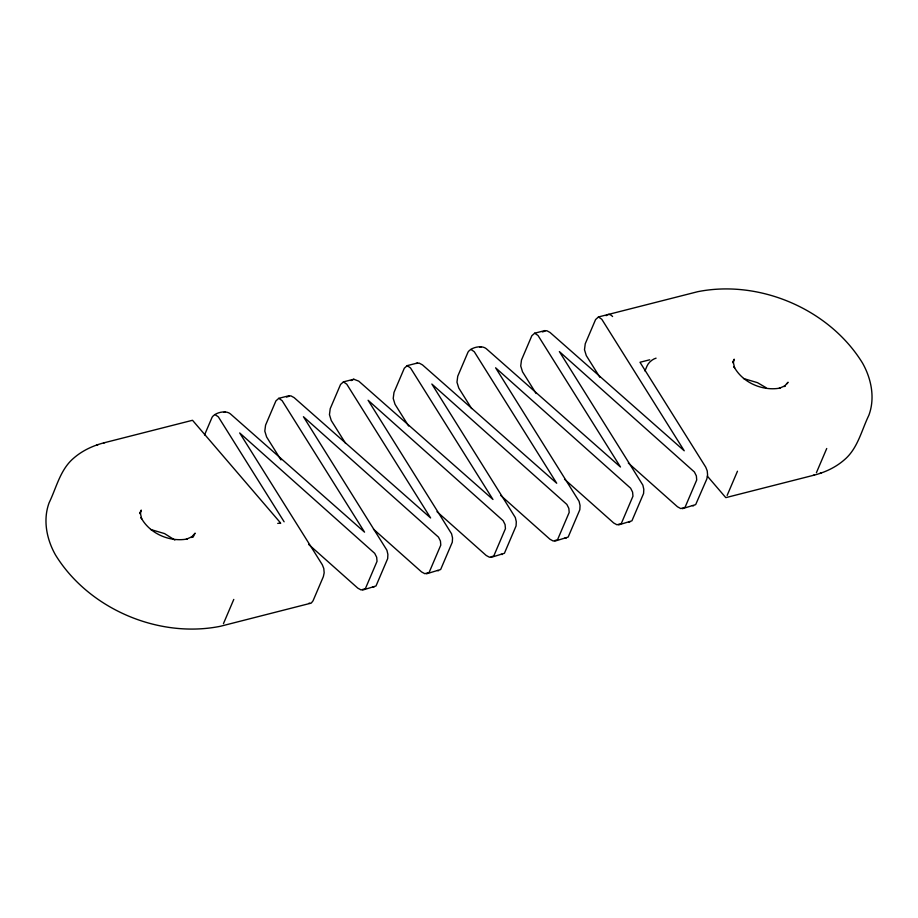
<?xml version="1.0" encoding="UTF-8"?>
<svg xmlns="http://www.w3.org/2000/svg" width="918" height="918" viewBox="0 0 918 918"><rect width="100%" height="100%" fill="white"/><g stroke="black" fill="none" stroke-linecap="round" stroke-linejoin="round"><path stroke-width="1.38" d="M733.069 361.726L734.159 359.179L733.275 363.069L733.103 361.405L734.595 367.82L733.93 366.546C742.41 382.668 762.697 391.447 780.38 388.027L779.084 388.406L785.406 385.606L784.144 386.593L788.046 382.232L787.128 383.678M140.121 512.657L141.211 510.098L140.328 513.988L140.156 512.336L141.647 518.75L140.982 517.477C149.462 533.587 169.75 542.377 187.433 538.958L186.136 539.325L192.459 536.525L191.196 537.512L195.098 533.151L193.09 537.145M204.53 434.994L212.15 417.139C215.202 412.503 225.771 409.933 230.338 413.823L364.549 532.153L282.113 400.638L278.797 398.332L275.905 400.914L265.577 425.137L264.809 431.116L266.61 436.979L280.988 459.907M223.453 623.643L233.78 599.42M644.941 370.952L647.11 365.846A8.342 4.12 -40.6 0 1 656.072 358.169M727.136 495.433L737.475 471.221M816.4 472.713L826.728 448.5M286.473 397.058L290.799 395.807L294.093 397.597L430.611 517.959L346.763 384.183L343.435 381.877L340.555 384.458L330.216 408.682L329.459 414.661L331.26 420.524L345.627 443.451M351.124 380.603L353.809 379.237L358.743 381.142L492.955 499.472L410.518 367.957L407.202 365.639L404.31 368.233L393.983 392.456L393.214 398.435L395.015 404.299L408.636 426.009M542.4 331.914L546.715 330.664L550.02 332.454L684.231 450.784L601.795 319.269L598.467 316.962L595.587 319.544L585.248 343.768L584.491 349.747L586.292 355.61L599.913 377.321M280.575 522.962L192.516 420.283L104.847 442.602C93.338 445.459 82.299 450.531 73.371 458.426C60.163 469.775 56.423 487.722 49.136 502.72C42.744 519.909 46.634 539.279 55.447 554.874C88.553 608.783 158.366 638.664 220.274 626.305L311.259 603.092L313.027 600.842L323.365 576.619L324.169 572.821L323.79 568.483L322.321 564.777L239.678 432.94L374.716 553.359L376.678 557.272L377.034 561.334L365.364 588.69L361.072 589.941L357.791 588.14L308.62 544.397M707.308 476.075L725.794 497.636L813.153 475.398C824.662 472.541 835.701 467.469 844.629 459.574C857.837 448.225 861.577 430.278 868.864 415.28C875.256 398.091 871.366 378.721 862.553 363.126C829.447 309.217 759.634 279.336 697.726 291.695L598.467 316.962M536.146 393.558L522.537 371.836L520.724 365.972L521.493 359.994L531.82 335.77L534.712 333.188L538.028 335.506L620.476 467.021L486.253 348.679C481.698 344.801 471.118 347.371 468.065 352.007L457.738 376.231L456.969 382.198L458.782 388.062L471.634 408.579M362.69 590.056L376.001 585.982L387.671 558.626L387.889 554.415L386.926 550.261L303.433 416.715L438.471 537.133L440.433 541.035L440.789 545.108L429.119 572.465L424.827 573.704L421.546 571.914L373.454 529.124M426.445 573.83L440.64 569.527L452.31 542.171L452.54 537.959L451.576 533.806L368.084 400.259L503.121 520.678L505.084 524.58L505.439 528.653L493.769 556.01L489.478 557.249L486.196 555.459L437.025 511.716M491.096 557.375L504.407 553.302L516.077 525.945L516.295 521.734L515.331 517.568L431.839 384.034L566.876 504.452L568.839 508.354L569.194 512.416L557.524 539.773L553.233 541.023L549.951 539.233L500.78 495.49M554.851 541.138L568.162 537.076L579.832 509.719L580.05 505.508L579.097 501.343L495.605 367.797L630.643 488.227L632.594 492.128L632.961 496.19L621.291 523.547L616.988 524.798L613.706 522.996L564.547 479.253M618.617 524.912L631.917 520.839L643.587 493.482L643.805 489.271L642.852 485.117L559.36 351.571L694.398 471.99L696.36 475.903L696.716 479.965L685.046 507.321L680.743 508.572L677.473 506.77L628.302 463.028M682.372 508.687L695.672 504.613L706.803 479.024L707.606 475.214L707.227 470.888L705.758 467.182L639.995 362.266L649.692 359.799M96.792 444.989L98.157 444.587M103.539 442.992L104.847 442.602M813.153 475.398L814.461 475.008M819.843 473.413L821.208 473.011M223.935 412.343L225.403 411.918M416.095 363.436L419.205 363.115L422.498 364.905L556.71 483.247L474.273 351.732L470.957 349.414M479.85 347.199L481.33 346.774M278.797 398.332L289.159 395.692M343.435 381.877L353.809 379.237M407.202 365.639L417.564 363M534.712 333.188L545.085 330.549M743.5 378.526L757.522 382.68L765.956 387.625M150.552 529.457L164.574 533.599L174.81 540.025M692.424 505.6L693.583 505.829M215.03 414.557L218.358 416.875L284.121 521.791M628.658 521.826L629.828 522.067M564.903 538.051L566.062 538.292M501.148 554.288L502.307 554.518M437.393 570.514L438.552 570.744M372.742 586.969L373.901 587.199M308.987 603.195L310.146 603.436M606.121 315.7A8.342 5.129 75.7 0 1 612.593 316.526M277.752 523.421A8.342 4.12 -40.6 0 1 280.587 523.421"/></g></svg>
